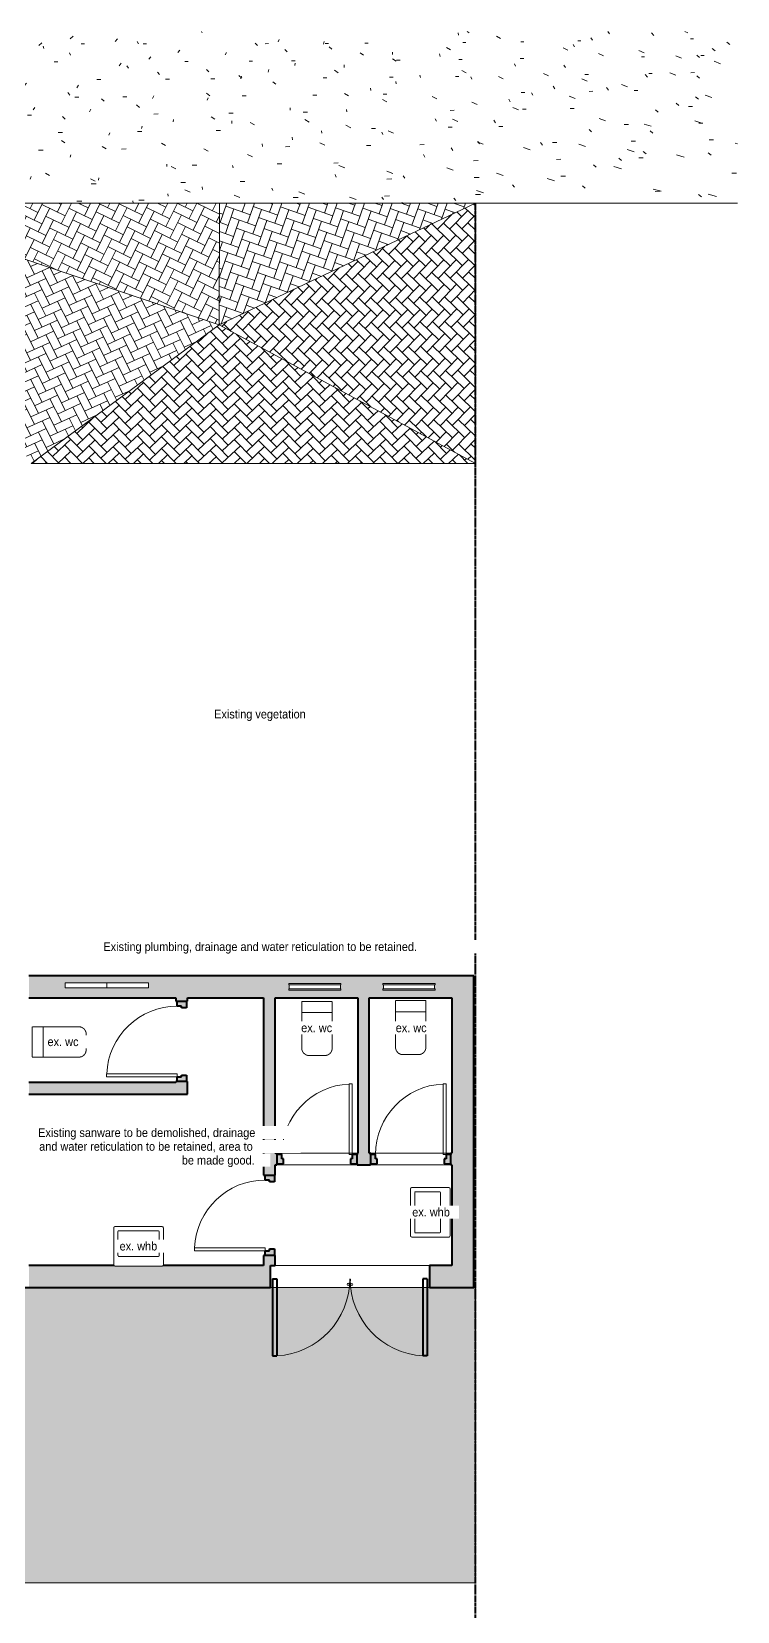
# Model space of a CAD drawing. Header units: millimetres. Extents: x -44638 to 64413, y -26305 to 6660.
# Drawn here: x 1037 to 9169, y -11532 to 6660 of the extents above; entities that cross this region are included whole.
import ezdxf

# ---------------------------------------------------------------- set-up
doc = ezdxf.new("R2010")
doc.units = ezdxf.units.MM
doc.linetypes.add('Center', pattern=[31.75, 6.35, -4.7625, 15.875, -4.7625])
doc.linetypes.add('Demolished', pattern=[7.14375, 4.7625, -2.38125])
for name, color, linetype, lineweight in [('A-DOOR', 31, 'Demolished', 5), ('A-FLOR', 192, 'Continuous', 9), ('A-FLOR-PATT', 8, 'Continuous', 9), ('A-GLAZ', 151, 'Demolished', 5), ('A-WALL-PATT', 111, 'Continuous', 9), ('C-PROP-LINE', 91, 'Center', 40), ('G-ANNO-TEXT', 231, 'Continuous', 5), ('I-WALL', 2, 'Continuous', 9), ('P-SANR-FIXT', 6, 'Demolished', 5)]:
    doc.layers.add(name, color=color, linetype=linetype, lineweight=lineweight)
doc.styles.add('Arial_1', font='arial.ttf', dxfattribs={"width": 0.9, "height": 100})

# ---------------------------------------------------------------- blocks, each defined once
blk = doc.blocks.new('Window Aluminium Fixed 1 - Type 3-1067786-DEMOLITION - EXISTING GROUND STOREY PLAN')
at = {"layer": 'A-GLAZ', "color": 55, "linetype": 'Continuous', "lineweight": 9}
for p, q in [((-175, 37.5), (425, 37.5)), ((-175, 22), (-175, 37.5)), ((425, 22), (-175, 22)), ((-170.5, -22), (-170.5, 22)), ((420.5, 22), (420.5, -22)), ((425, 37.5), (425, 22)), ((-175, -22), (425, -22)), ((-175, -37.5), (-175, -22)), ((425, -37.5), (-175, -37.5)), ((425, -22), (425, -37.5))]:
    blk.add_line(p, q, dxfattribs=at)
blk = doc.blocks.new('Durowin 949 x 1022 NC7 - NC7-V12-DEMOLITION - EXISTING GROUND STOREY PLAN')
at = {"layer": 'A-GLAZ', "color": 55, "linetype": 'Continuous', "lineweight": 9}
for p, q in [((264.5, -11), (264.5, 45)), ((264.5, 45), (744.5, 45)), ((744.5, 45), (744.5, -11)), ((744.5, -11), (744.5, 45)), ((744.5, 45), (1224.5, 45)), ((1224.5, 45), (1224.5, -11)), ((744.5, -11), (264.5, -11)), ((1224.5, -11), (744.5, -11))]:
    blk.add_line(p, q, dxfattribs=at)
blk = doc.blocks.new('Washhandbasin - Washhandbasin-27262-DEMOLITION - EXISTING GROUND STOREY PLAN')
at = {"layer": 'P-SANR-FIXT', "color": 254}
for p, q in [((-285, 22), (-285, -403)), ((270, 37), (-270, 37)), ((285, -403), (285, 22)), ((-237.5, -358.5), (-237.5, -85)), ((-225.5, -73), (225.5, -73)), ((237.5, -85), (237.5, -358.5)), ((-270, -418), (270, -418)), ((225.5, -370.5), (-225.5, -370.5))]:
    blk.add_line(p, q, dxfattribs=at)
for centre, radius, start, end in [((-270, 22), 15, 90, 180), ((270, 22), 15, 360, 90), ((-225.5, -85), 12, 90, 180), ((225.5, -85), 12, 0, 90), ((-225.5, -358.5), 12, 180, 270), ((225.5, -358.5), 12, 270, 0), ((-270, -403), 15, 180, 270), ((270, -403), 15, 270, 360)]:
    blk.add_arc(centre, radius, start, end, dxfattribs=at)
blk = doc.blocks.new('Door Timber Frame - Single - Single Timber Framed Flush Panel - 813x2032mm-V13-DEMOLITION - EXISTING GROUND STOREY PLAN')
at = {"layer": 'A-DOOR', "linetype": 'Continuous', "lineweight": 9}
h = blk.add_hatch(color=9, dxfattribs=at)
h.paths.add_polyline_path([(-199.5, 57), (-199.5, -50), (-143.5, -50), (-143.5, 0), (-123.5, 0), (-123.5, 57)])
h.paths.add_polyline_path([(649.5, 57), (649.5, 0), (669.5, 0), (669.5, -50), (725.5, -50), (725.5, 57)])
at = {"layer": 'A-DOOR', "color": 8, "linetype": 'Continuous', "lineweight": 40}
for p, q in [((-123.5, 57), (-199.5, 57)), ((-199.5, 57), (-199.5, -50)), ((-143.5, -50), (-143.5, 0)), ((-143.5, 0), (-123.5, 0)), ((-123.5, 0), (-123.5, 57)), ((725.5, 57), (649.5, 57)), ((649.5, 57), (649.5, 0)), ((649.5, 0), (669.5, 0)), ((725.5, -50), (725.5, 57)), ((-199.5, -50), (-143.5, -50)), ((669.5, 0), (669.5, -50)), ((669.5, -50), (725.5, -50))]:
    blk.add_line(p, q, dxfattribs=at)
at = {"layer": 'A-DOOR', "color": 55, "linetype": 'Continuous', "lineweight": 9}
for p, q in [((-143.5, -863), (-143.5, -50)), ((-143.5, -50), (-109.5, -50)), ((-109.5, -50), (-109.5, -863)), ((-109.5, -863), (-143.5, -863))]:
    blk.add_line(p, q, dxfattribs=at)
blk.add_arc((-143.5, -50), 813, 272.39683, 0, dxfattribs=at)
blk = doc.blocks.new('Door Timber Frame - Single - Single Timber Framed Flush Panel - 813x2032mm-V14-DEMOLITION - EXISTING GROUND STOREY PLAN')
at = {"layer": 'A-DOOR', "linetype": 'Continuous', "lineweight": 9}
h = blk.add_hatch(color=9, dxfattribs=at)
h.paths.add_polyline_path([(-199.5, -57), (-123.5, -57), (-123.5, 0), (-143.5, 0), (-143.5, 50), (-199.5, 50)])
h.paths.add_polyline_path([(649.5, -57), (725.5, -57), (725.5, 50), (669.5, 50), (669.5, 0), (649.5, 0)])
at = {"layer": 'A-DOOR', "color": 55, "linetype": 'Continuous', "lineweight": 9}
for p, q in [((-109.5, 863), (-143.5, 863)), ((-143.5, 863), (-143.5, 50)), ((-109.5, 50), (-109.5, 863)), ((-143.5, 50), (-109.5, 50))]:
    blk.add_line(p, q, dxfattribs=at)
at = {"layer": 'A-DOOR', "color": 8, "linetype": 'Continuous', "lineweight": 40}
for p, q in [((-199.5, -57), (-199.5, 50)), ((-199.5, 50), (-143.5, 50)), ((-143.5, 50), (-143.5, 0)), ((649.5, 0), (669.5, 0)), ((649.5, -57), (649.5, 0)), ((669.5, 0), (669.5, 50)), ((669.5, 50), (725.5, 50)), ((725.5, 50), (725.5, -57)), ((-123.5, -57), (-199.5, -57)), ((-143.5, 0), (-123.5, 0)), ((-123.5, 0), (-123.5, -57)), ((725.5, -57), (649.5, -57))]:
    blk.add_line(p, q, dxfattribs=at)
at = {"layer": 'A-DOOR', "color": 55, "linetype": 'Continuous', "lineweight": 9}
blk.add_arc((-143.5, 50), 813, 0, 87.60317, dxfattribs=at)
blk = doc.blocks.new('Watercloset - Watercloset-27258-DEMOLITION - EXISTING GROUND STOREY PLAN')
at = {"layer": 'P-SANR-FIXT', "color": 254}
for p, q in [((175, -10), (-175, -10)), ((-175, -10), (-175, -549)), ((-175, -140), (175, -140)), ((175, -549), (175, -10)), ((-90, -634), (90, -634))]:
    blk.add_line(p, q, dxfattribs=at)
for centre, start, end in [((-90, -549), 180, 270), ((90, -549), 270, 0)]:
    blk.add_arc(centre, 85, start, end, dxfattribs=at)
blk = doc.blocks.new('M_Double- GM Steel Gate - 1830 x 2083mm-1067784-DEMOLITION - EXISTING GROUND STOREY PLAN')
at = {"layer": 'A-DOOR', "color": 8, "linetype": 'Continuous', "lineweight": 40}
for p, q in [((-891, 915), (-841, 915)), ((-891, 25), (-891, 915)), ((-841, 25), (-841, 915)), ((891, 915), (841, 915)), ((841, 25), (841, 915)), ((891, 25), (891, 915)), ((-891, 25), (-841, 25)), ((891, 25), (841, 25))]:
    blk.add_line(p, q, dxfattribs=at)
at = {"layer": 'A-DOOR', "color": 55, "linetype": 'Continuous', "lineweight": 9}
for p, q in [((-911, 37), (-915, 37)), ((-911, 37), (-911, -38)), ((-5, 50), (-5, 30)), ((915, 37), (911, 37)), ((911, -38), (911, 37)), ((-911, -38), (-915, -38)), ((915, -38), (911, -38))]:
    blk.add_line(p, q, dxfattribs=at)
for centre, radius in [((-22, 91), 10.7), ((21, 91), 12.7)]:
    blk.add_circle(centre, radius, dxfattribs=at)
for centre, start, end in [((-891, 25), 360, 86.7801), ((891, 25), 93.2199, 180)]:
    blk.add_arc(centre, 890, start, end, dxfattribs=at)
blk = doc.blocks.new('FP_18-DEMOLITION - EXISTING GROUND STOREY PLAN')
at = {"layer": 'A-FLOR-PATT', "color": 254, "lineweight": 5}
for p, q in [((-3337, 6643), (-3320, 6660)), ((-3079, 6551), (-3037, 6550)), ((-2795, 6574), (-2861, 6542)), ((-2513, 6580), (-2490, 6613)), ((-1335, 6630), (-1319, 6660)), ((-390, 6627), (-439, 6596)), ((53, 6597), (59, 6628)), ((884, 6542), (882, 6573)), ((1516, 6607), (1483, 6577)), ((2028, 6577), (2000, 6548)), ((3003, 6647), (2996, 6660)), ((3891, 6570), (3879, 6541)), ((5951, 6647), (5956, 6619)), ((6077, 6646), (6056, 6660)), ((6440, 6579), (6394, 6606)), ((7331, 6553), (7367, 6553)), ((7480, 6587), (7499, 6560)), ((7675, 6660), (7695, 6634)), ((8180, 6645), (8206, 6617)), ((8597, 6647), (8564, 6660)), ((8627, 6576), (8662, 6577)), ((-3738, 6412), (-3806, 6380)), ((-3260, 6356), (-3239, 6389)), ((-2273, 6539), (-2335, 6507)), ((-2274, 6494), (-2256, 6527)), ((-1644, 6393), (-1696, 6361)), ((-1568, 6538), (-1527, 6537)), ((-823, 6532), (-782, 6532)), ((-330, 6529), (-290, 6529)), ((326, 6516), (327, 6547)), ((786, 6455), (751, 6425)), ((887, 6523), (927, 6523)), ((1156, 6532), (1122, 6502)), ((1178, 6464), (1171, 6494)), ((1487, 6387), (1476, 6417)), ((1608, 6521), (1648, 6521)), ((2268, 6518), (2255, 6548)), ((2322, 6520), (2361, 6520)), ((2411, 6371), (2390, 6342)), ((2744, 6447), (2724, 6418)), ((3282, 6421), (3267, 6392)), ((3640, 6500), (3615, 6528)), ((3728, 6521), (3766, 6522)), ((3983, 6428), (3954, 6456)), ((4409, 6545), (4401, 6516)), ((4419, 6524), (4457, 6524)), ((4497, 6457), (4465, 6485)), ((4860, 6387), (4823, 6415)), ((4876, 6527), (4914, 6527)), ((5194, 6425), (5195, 6397)), ((5737, 6403), (5743, 6375)), ((5863, 6449), (5819, 6476)), ((6005, 6536), (6042, 6536)), ((6672, 6543), (6708, 6544)), ((7215, 6447), (7160, 6474)), ((7275, 6513), (7293, 6486)), ((7626, 6382), (7567, 6409)), ((8096, 6416), (8033, 6443)), ((8063, 6371), (8100, 6371)), ((8526, 6353), (8459, 6380)), ((8702, 6390), (8733, 6362)), ((8748, 6384), (8786, 6385)), ((8879, 6465), (8912, 6437)), ((9047, 6540), (9080, 6513)), ((-4293, 6215), (-4270, 6248)), ((-3100, 6265), (-3161, 6233)), ((-2856, 6320), (-2812, 6320)), ((-2531, 6233), (-2587, 6202)), ((-2061, 6317), (-2018, 6317)), ((-1747, 6328), (-1738, 6360)), ((-1536, 6316), (-1493, 6316)), ((-1460, 6247), (-1455, 6278)), ((-1095, 6361), (-1143, 6330)), ((-847, 6276), (-846, 6306)), ((-539, 6197), (-542, 6228)), ((-386, 6224), (-425, 6193)), ((-236, 6313), (-193, 6313)), ((189, 6196), (154, 6166)), ((535, 6313), (577, 6313)), ((660, 6255), (650, 6285)), ((1298, 6313), (1340, 6313)), ((2068, 6296), (2046, 6267)), ((2155, 6238), (2134, 6267)), ((2513, 6165), (2487, 6194)), ((2802, 6317), (2843, 6317)), ((3081, 6196), (3052, 6224)), ((3543, 6320), (3584, 6320)), ((3770, 6223), (3762, 6194)), ((4033, 6323), (4073, 6323)), ((4075, 6298), (4069, 6270)), ((4569, 6187), (4529, 6215)), ((4639, 6276), (4637, 6247)), ((5239, 6318), (5197, 6346)), ((5243, 6332), (5283, 6333)), ((5960, 6340), (5999, 6340)), ((6044, 6184), (5993, 6211)), ((6600, 6290), (6614, 6262)), ((6668, 6349), (6707, 6349)), ((7168, 6272), (7187, 6245)), ((8633, 6187), (8673, 6188)), ((8973, 6291), (8901, 6318)), ((-4231, 6097), (-4185, 6097)), ((-4055, 6101), (-4118, 6069)), ((-3736, 6049), (-3722, 6081)), ((-3572, 6183), (-3634, 6151)), ((-3387, 6097), (-3340, 6097)), ((-2828, 6097), (-2782, 6098)), ((-2766, 5999), (-2761, 6031)), ((-2259, 6014), (-2307, 5983)), ((-1814, 6094), (-1861, 6063)), ((-1445, 6099), (-1399, 6099)), ((-1219, 6067), (-1261, 6036)), ((-1135, 5983), (-1141, 6014)), ((-625, 6100), (-580, 6101)), ((-214, 6120), (-222, 6150)), ((188, 6103), (232, 6103)), ((978, 6066), (951, 6037)), ((1578, 6042), (1557, 6013)), ((1791, 6109), (1835, 6109)), ((2581, 6114), (2625, 6114)), ((3104, 6117), (3147, 6117)), ((3459, 6125), (3425, 6153)), ((3454, 6148), (3445, 6119)), ((3853, 6055), (3815, 6083)), ((4397, 6128), (4439, 6128)), ((4943, 6010), (4947, 5982)), ((5162, 6135), (5204, 6136)), ((5232, 6085), (5237, 6057)), ((5510, 6160), (5517, 6132)), ((5920, 6144), (5961, 6145)), ((6099, 6141), (6110, 6113)), ((6471, 6118), (6415, 6145)), ((6994, 6152), (6935, 6179)), ((7047, 6031), (7067, 6003)), ((7440, 6088), (7377, 6115)), ((7413, 6165), (7453, 6166)), ((7661, 6015), (7685, 5987)), ((7902, 6025), (7835, 6051)), ((8108, 6165), (8135, 6137)), ((8148, 6178), (8188, 6179)), ((8461, 6158), (8391, 6184)), ((8701, 6150), (8733, 6123)), ((-5693, 5868), (-5644, 5868)), ((-5565, 5850), (-5632, 5817)), ((-4933, 5823), (-4995, 5790)), ((-4799, 5871), (-4750, 5871)), ((-4206, 5874), (-4157, 5874)), ((-3432, 5968), (-3424, 6000)), ((-2714, 5934), (-2763, 5902)), ((-2740, 5880), (-2692, 5880)), ((-2442, 5921), (-2441, 5952)), ((-2102, 5844), (-2106, 5875)), ((-1870, 5884), (-1823, 5884)), ((-1008, 5888), (-961, 5888)), ((-839, 5857), (-874, 5827)), ((-422, 5936), (-456, 5906)), ((199, 5911), (170, 5882)), ((484, 5970), (467, 6000)), ((694, 5898), (741, 5899)), ((857, 5897), (835, 5926)), ((1479, 5929), (1454, 5958)), ((1534, 5904), (1580, 5904)), ((1872, 5858), (1843, 5887)), ((2090, 5908), (2136, 5909)), ((2445, 5920), (2432, 5891)), ((3090, 5922), (3054, 5951)), ((3071, 5899), (3062, 5870)), ((3465, 5921), (3510, 5921)), ((4279, 5929), (4324, 5930)), ((4689, 5920), (4642, 5947)), ((5131, 5853), (5079, 5880)), ((5087, 5938), (5131, 5939)), ((5708, 5887), (5653, 5914)), ((6170, 5822), (6110, 5849)), ((6534, 5881), (6552, 5853)), ((6678, 5960), (6721, 5960)), ((6796, 5956), (6814, 5928)), ((7298, 5891), (7232, 5918)), ((7462, 5972), (7505, 5973)), ((7981, 5981), (8023, 5982)), ((8462, 5835), (8493, 5808)), ((8686, 5910), (8719, 5883)), ((8874, 5900), (8797, 5927)), ((-5912, 5758), (-5895, 5790)), ((-5672, 5644), (-5620, 5644)), ((-5593, 5678), (-5581, 5710)), ((-4872, 5712), (-4863, 5744)), ((-4533, 5634), (-4528, 5665)), ((-4141, 5687), (-4195, 5656)), ((-4122, 5655), (-4071, 5655)), ((-3483, 5663), (-3532, 5632)), ((-3202, 5662), (-3152, 5662)), ((-3116, 5702), (-3118, 5733)), ((-2290, 5669), (-2240, 5669)), ((-1374, 5694), (-1387, 5724)), ((-1267, 5777), (-1303, 5747)), ((-985, 5622), (-1003, 5651)), ((-488, 5683), (-439, 5684)), ((-309, 5655), (-330, 5685)), ((401, 5691), (450, 5692)), ((684, 5710), (662, 5681)), ((990, 5697), (1038, 5697)), ((1074, 5788), (1054, 5759)), ((1426, 5652), (1394, 5681)), ((1721, 5766), (1705, 5737)), ((2282, 5788), (2248, 5816)), ((2447, 5711), (2495, 5712)), ((2674, 5649), (2667, 5621)), ((3148, 5651), (3105, 5679)), ((3311, 5721), (3359, 5721)), ((4015, 5783), (4015, 5755)), ((4168, 5731), (4215, 5731)), ((4237, 5619), (4185, 5647)), ((4666, 5765), (4671, 5737)), ((5688, 5655), (5701, 5627)), ((5858, 5753), (5904, 5754)), ((5950, 5624), (5888, 5651)), ((6647, 5758), (6583, 5785)), ((6692, 5766), (6737, 5766)), ((7243, 5774), (7288, 5775)), ((7649, 5632), (7576, 5658)), ((8227, 5759), (8257, 5732)), ((8606, 5798), (8651, 5799)), ((-6298, 5639), (-6246, 5639)), ((-5825, 5543), (-5886, 5511)), ((-5145, 5520), (-5202, 5488)), ((-4177, 5557), (-4177, 5588)), ((-2612, 5535), (-2653, 5505)), ((-1928, 5514), (-1964, 5484)), ((-1757, 5464), (-1705, 5465)), ((-818, 5474), (-766, 5475)), ((-196, 5481), (-145, 5482)), ((100, 5584), (74, 5613)), ((284, 5631), (261, 5602)), ((525, 5514), (494, 5543)), ((1344, 5499), (1395, 5499)), ((1938, 5495), (1928, 5466)), ((2258, 5510), (2308, 5510)), ((2311, 5572), (2302, 5544)), ((3164, 5521), (3213, 5522)), ((3346, 5631), (3343, 5602)), ((3605, 5585), (3557, 5612)), ((4376, 5519), (4382, 5491)), ((4714, 5554), (4658, 5581)), ((4953, 5545), (5001, 5546)), ((5073, 5503), (5083, 5475)), ((5207, 5489), (5146, 5516)), ((5836, 5558), (5884, 5559)), ((6364, 5639), (6382, 5611)), ((6420, 5567), (6468, 5568)), ((7462, 5533), (7489, 5506)), ((7866, 5591), (7913, 5591)), ((8174, 5570), (8096, 5596)), ((8163, 5519), (8194, 5492)), ((8760, 5606), (8679, 5633)), ((8723, 5606), (8769, 5607)), ((-6896, 5371), (-6960, 5338)), ((-6812, 5334), (-6804, 5366)), ((-6441, 5258), (-6437, 5290)), ((-6355, 5457), (-6418, 5425)), ((-5591, 5424), (-5537, 5425)), ((-5286, 5410), (-5284, 5441)), ((-4769, 5308), (-4818, 5277)), ((-4621, 5434), (-4568, 5435)), ((-4266, 5392), (-4314, 5361)), ((-3658, 5444), (-3606, 5445)), ((-3561, 5371), (-3604, 5340)), ((-3418, 5409), (-3427, 5439)), ((-3014, 5336), (-3028, 5366)), ((-2283, 5373), (-2300, 5402)), ((-1859, 5302), (-1881, 5331)), ((-979, 5393), (-1007, 5364)), ((-424, 5374), (-452, 5403)), ((-270, 5374), (-293, 5345)), ((155, 5282), (208, 5283)), ((1119, 5295), (1171, 5296)), ((1422, 5378), (1383, 5406)), ((1895, 5311), (1851, 5339)), ((2074, 5308), (2127, 5309)), ((2580, 5347), (2533, 5375)), ((3072, 5282), (3021, 5309)), ((3695, 5366), (3698, 5338)), ((3962, 5335), (4014, 5336)), ((4040, 5443), (4045, 5415)), ((4417, 5354), (4359, 5381)), ((4894, 5349), (4945, 5349)), ((5512, 5358), (5562, 5359)), ((5872, 5320), (5889, 5292)), ((6240, 5363), (6170, 5389)), ((6180, 5396), (6199, 5369)), ((6780, 5300), (6706, 5327)), ((6901, 5382), (6925, 5354)), ((7040, 5382), (7090, 5383)), ((7420, 5337), (7343, 5363)), ((7980, 5275), (7898, 5302)), ((7946, 5398), (7996, 5399)), ((8085, 5278), (8117, 5251)), ((8845, 5414), (8894, 5415)), ((9169, 5369), (9145, 5376)), ((-7644, 5104), (-7638, 5135)), ((-7147, 5187), (-7090, 5188)), ((-6126, 5201), (-6070, 5201)), ((-5651, 5111), (-5656, 5142)), ((-5282, 5223), (-5333, 5192)), ((-5114, 5214), (-5058, 5215)), ((-4445, 5079), (-4459, 5109)), ((-3079, 5168), (-3115, 5137)), ((-3112, 5240), (-3057, 5241)), ((-2604, 5250), (-2638, 5220)), ((-2461, 5088), (-2485, 5117)), ((-2123, 5253), (-2068, 5253)), ((-1873, 5232), (-1903, 5202)), ((-1467, 5261), (-1414, 5262)), ((-1419, 5232), (-1445, 5261)), ((-838, 5117), (-859, 5087)), ((-490, 5096), (-526, 5125)), ((-82, 5101), (-99, 5072)), ((737, 5068), (694, 5096)), ((757, 5260), (743, 5231)), ((1491, 5243), (1482, 5214)), ((2595, 5133), (2594, 5105)), ((2698, 5079), (2644, 5106)), ((2886, 5122), (2940, 5123)), ((3354, 5119), (3358, 5090)), ((3581, 5217), (3524, 5244)), ((3868, 5137), (3922, 5138)), ((4518, 5147), (4571, 5148)), ((4645, 5090), (4579, 5117)), ((5553, 5244), (5569, 5216)), ((6128, 5173), (6181, 5174)), ((7084, 5189), (7136, 5190)), ((7512, 5127), (7542, 5099)), ((7832, 5079), (7747, 5105)), ((7804, 5203), (7834, 5175)), ((8032, 5205), (8084, 5206)), ((8555, 5214), (8469, 5241)), ((8831, 5266), (8868, 5238)), ((-7839, 5087), (-7902, 5055)), ((-7719, 4961), (-7660, 4962)), ((-6885, 4964), (-6940, 4933)), ((-6656, 4978), (-6598, 4979)), ((-6116, 4948), (-6166, 4917)), ((-5231, 5039), (-5241, 5069)), ((-4553, 5010), (-4496, 5011)), ((-4005, 5009), (-4023, 5039)), ((-3564, 5085), (-3602, 5054)), ((-3550, 4940), (-3572, 4969)), ((-3514, 5026), (-3457, 5027)), ((-2826, 5036), (-2769, 5037)), ((-1743, 4954), (-1768, 4925)), ((-1285, 5036), (-1308, 5006)), ((-1120, 5062), (-1064, 5063)), ((-106, 5077), (-51, 5078)), ((-2, 5030), (-43, 5058)), ((899, 5092), (954, 5093)), ((1031, 4991), (1022, 4962)), ((1245, 5003), (1197, 5031)), ((1769, 4939), (1717, 4966)), ((1811, 4976), (1807, 4948)), ((2756, 4923), (2812, 4924)), ((3439, 4934), (3495, 4935)), ((4535, 5013), (4548, 4985)), ((5201, 5028), (5131, 5054)), ((5132, 4962), (5187, 4963)), ((5319, 5000), (5336, 4972)), ((5895, 5065), (5821, 5092)), ((6137, 4979), (6192, 4980)), ((6470, 5003), (6392, 5030)), ((7061, 4942), (6979, 4969)), ((7134, 4996), (7189, 4997)), ((9105, 5030), (9159, 5031)), ((-8796, 4803), (-8858, 4770)), ((-8286, 4735), (-8224, 4736)), ((-8072, 4800), (-8074, 4831)), ((-8006, 4788), (-8063, 4756)), ((-7637, 4729), (-7643, 4760)), ((-6796, 4773), (-6805, 4803)), ((-6340, 4704), (-6354, 4734)), ((-6082, 4775), (-6022, 4776)), ((-5084, 4831), (-5125, 4801)), ((-4992, 4794), (-4933, 4795)), ((-4685, 4790), (-4706, 4819)), ((-4290, 4817), (-4327, 4787)), ((-4270, 4807), (-4211, 4808)), ((-2590, 4806), (-2622, 4834)), ((-2481, 4837), (-2422, 4838)), ((-2086, 4740), (-2122, 4768)), ((-1418, 4855), (-1359, 4856)), ((-1292, 4781), (-1331, 4809)), ((-768, 4716), (-812, 4744)), ((-362, 4872), (-305, 4873)), ((180, 4831), (169, 4802)), ((611, 4911), (601, 4882)), ((794, 4797), (743, 4824)), ((1724, 4906), (1781, 4907)), ((2608, 4792), (2611, 4764)), ((2865, 4812), (2803, 4840)), ((3001, 4871), (3006, 4843)), ((3436, 4750), (3370, 4777)), ((3806, 4858), (3815, 4830)), ((4050, 4749), (4108, 4750)), ((4184, 4789), (4115, 4816)), ((4775, 4728), (4701, 4755)), ((5072, 4755), (5090, 4728)), ((5104, 4767), (5162, 4768)), ((5901, 4744), (5924, 4716)), ((6151, 4785), (6209, 4786)), ((6245, 4805), (6164, 4832)), ((6577, 4897), (6602, 4870)), ((7385, 4885), (7415, 4858)), ((8291, 4821), (8200, 4847)), ((8221, 4820), (8278, 4821)), ((8719, 4785), (8757, 4758)), ((8929, 4761), (8833, 4787)), ((-3180, 4706), (-3200, 4685)), ((-2361, 4694), (-2368, 4685)), ((477, 4687), (536, 4688)), ((1558, 4706), (1617, 4707)), ((2205, 4713), (2207, 4685)), ((2274, 4718), (2333, 4719)), ((5328, 4685), (5303, 4694))]:
    blk.add_line(p, q, dxfattribs=at)
blk = doc.blocks.new('Family - ___-859879-DEMOLITION - EXISTING GROUND STOREY PLAN')
at = {"layer": 'C-PROP-LINE'}
blk.add_line((6152, -24523), (6152, 4685), dxfattribs=at)

msp = doc.modelspace()

# ---------------------------------------------------------------- hatches: boundary and pattern name
at = {"layer": 'A-FLOR-PATT', "lineweight": 5}
h = msp.add_hatch(dxfattribs=at)
h.set_pattern_fill('FP_35', color=53, style=0, pattern_type=2)
h.set_pattern_definition([(243.935, (-1187.69, -3980.715), (45.7659, -133.6298), [299.982, -99.994]), (333.972, (-1231.62, -4070.54), (45.7657, -133.6292), [299.48, -99.827])])
h.paths.add_polyline_path([(3200.4, 3282), (3202.8, 4685.3), (-949.6, 4685.3), (2444.6, 3537.6)])
h = msp.add_hatch(dxfattribs=at)
h.set_pattern_fill('FP_37', color=53, style=0, pattern_type=2)
h.set_pattern_definition([(204.385, (-912.17, -3198.42), (-44.0744, -128.1564), [291.373, -97.124]), (296.751, (-1000.63, -3238.52), (-44.074, -128.1568), [295.834, -98.611])])
h.paths.add_polyline_path([(1032.4, 1687.3), (3200.4, 3282), (-949.6, 4685.3), (763, 2094.9)])
h = msp.add_hatch(dxfattribs=at)
h.set_pattern_fill('FP_33', color=53, style=0, pattern_type=2)
h.set_pattern_definition([(250.65, (-4731.1, -3987.91), (61.0876, -127.3175), [299.957, -99.986]), (340.708, (-4764.23, -4082.24), (61.08774, -127.3176), [299.465, -99.822])])
h.paths.add_polyline_path([(3200.4, 3282), (6152.4, 4685.3), (3202.8, 4685.3)])
h = msp.add_hatch(dxfattribs=at)
h.set_pattern_fill('FP_39', color=53, style=0, pattern_type=2)
h.set_pattern_definition([(135.754, (-5508.37, -2132.25), (-141.32725, -1.9017), [299.912, -99.971]), (225.787, (-5579.99, -2062.495), (-141.32796, -1.9018), [299.916, -99.972])])
h.paths.add_polyline_path([(6152.4, 1687.3), (6152.4, 4685.3), (3200.4, 3282)])
h = msp.add_hatch(dxfattribs=at)
h.set_pattern_fill('FP_38', color=53, style=0, pattern_type=2)
h.set_pattern_definition([(223.421, (-3539.19, -592.62), (0.0011, -137.4282), [288.377, -96.126]), (314.376, (-3609.005, -658.69), (0.0003, -137.428), [299.494, -99.831])])
h.paths.add_polyline_path([(6152.4, 1687.3), (3200.4, 3282), (1032.4, 1687.3), (3202.8, 1687.3)])
at = {"layer": 'A-FLOR-PATT', "linetype": 'Demolished', "lineweight": 5}
h = msp.add_hatch(dxfattribs=at)
h.set_pattern_fill('FP_49', color=53, style=0, pattern_type=2)
h.set_pattern_definition([(225, (11927.06, 9502.67), (1e-14, -141.42136), [300, -100]), (315, (11856.35, 9431.96), (0, -141.42136), [300, -100])])
h.paths.add_polyline_path([(-4281.7, -11202.7), (6152.4, -11202.7), (6152.4, -7802.7), (-26902.6, -7802.7), (-26902.6, -8222.2), (-28326.6, -8222.2), (-28326.6, -7802.7), (-30006.6, -7802.7), (-30006.6, -11202.7), (-17734.2, -11202.7)])
h.paths.add_polyline_path([(-28064.6, -7960.2), (-27164.6, -7960.2), (-27164.6, -7802.7), (-28064.6, -7802.7)])
at = {"layer": 'A-WALL-PATT'}
h = msp.add_hatch(color=9, dxfattribs=at)
h.paths.add_polyline_path([(5878.4, -4466.7), (6132.4, -4466.7), (6132.4, -4212.7), (1006.4, -4212.7), (1006.4, -4466.7), (5807.7, -4466.7)])
h.paths.add_polyline_path([(5352.7, -4377.2), (5085.4, -4377.2), (5085.4, -4361.7), (5089.9, -4361.7), (5089.9, -4317.7), (5085.4, -4317.7), (5085.4, -4302.2), (5685.4, -4302.2), (5685.4, -4317.7), (5680.9, -4317.7), (5680.9, -4361.7), (5685.4, -4361.7), (5685.4, -4377.2), (5655.4, -4377.2)])
h.paths.add_polyline_path([(4030.4, -4377.2), (4000.4, -4377.2), (4000.4, -4361.7), (4004.9, -4361.7), (4004.9, -4317.7), (4000.4, -4317.7), (4000.4, -4302.2), (4600.4, -4302.2), (4600.4, -4317.7), (4595.9, -4317.7), (4595.9, -4361.7), (4600.4, -4361.7), (4600.4, -4377.2), (4126.1, -4377.2)])
h.paths.add_polyline_path([(2385.4, -4350.7), (1425.4, -4350.7), (1425.4, -4294.7), (2385.4, -4294.7), (2385.4, -4342.2)])
h = msp.add_hatch(color=9, dxfattribs=at)
h.paths.add_polyline_path([(2822.4, -5443.3), (2832.4, -5443.3), (2832.4, -5431.3), (2698.4, -5431.3), (2698.4, -5443.3), (2715.4, -5443.3)])
h.paths.add_polyline_path([(2715.4, -4506.3), (2832.4, -4506.3), (2832.4, -4466.7), (2698.4, -4466.7), (2698.4, -4506.3)])
h = msp.add_hatch(color=9, dxfattribs=at)
h.paths.add_polyline_path([(3844.4, -7548.7), (3844.4, -7434.2), (3710.4, -7434.2), (3710.4, -7548.7), (3834.4, -7548.7)])
h.paths.add_polyline_path([(3727.4, -6509.2), (3844.4, -6509.2), (3844.4, -4466.7), (3710.4, -4466.7), (3710.4, -6509.2)])
for points in [[(4794.4, -6254.7), (4928.4, -6254.7), (4928.4, -4466.7), (4794.4, -4466.7), (4794.4, -5701.5)], [(6132.4, -7802.7), (6132.4, -4466.7), (5878.4, -4466.7), (5878.4, -7802.7)], [(2444.6, -5577.3), (2832.4, -5577.3), (2832.4, -5443.3), (1006.4, -5443.3), (1006.4, -5577.3)]]:
    msp.add_hatch(color=9, dxfattribs=at).paths.add_polyline_path(points)
h = msp.add_hatch(color=9, dxfattribs=at)
h.paths.add_polyline_path([(5867.9, -6388.7), (5878.4, -6388.7), (5878.4, -6254.7), (5867.9, -6254.7), (5867.9, -6378.7)])
h.paths.add_polyline_path([(4933.1, -6388.7), (4942.9, -6388.7), (4942.9, -6254.7), (4787.9, -6254.7), (4787.9, -6388.7)])
h.paths.add_polyline_path([(3844.4, -6388.7), (3862.9, -6388.7), (3862.9, -6254.7), (3844.4, -6254.7), (3844.4, -6378.7)])
h = msp.add_hatch(color=9, dxfattribs=at)
h.paths.add_polyline_path([(5620.4, -7802.7), (5878.4, -7802.7), (5878.4, -7548.7), (5620.4, -7548.7), (5620.4, -7762.1)])
h.paths.add_polyline_path([(3790.4, -7802.7), (3790.4, -7548.7), (2552.9, -7548.7), (2547.9, -7553.7), (2540.4, -7555.7), (1996.6, -7555.2), (1989.8, -7551.3), (1988.3, -7548.7), (1006.4, -7548.7), (1006.4, -7802.7), (2444.6, -7802.7)])

# ---------------------------------------------------------------- linework, layer by layer
at = {"layer": 'A-FLOR', "color": 9}
for p, q in [((9169.1, 4685.3), (-29039.6, 4685.3)), ((-949.6, 4685.3), (3200.4, 3282)), ((3202.8, 4685.3), (3200.4, 3282)), ((3200.4, 3282), (6152.4, 4685.3)), ((6152.4, 4685.3), (6152.4, 1687.3)), ((1032.4, 1687.3), (3200.4, 3282)), ((6152.4, 1687.3), (3200.4, 3282)), ((6152.4, 1687.3), (1032.4, 1687.3))]:
    msp.add_line(p, q, dxfattribs=at)
at = {"layer": 'A-FLOR', "color": 254, "linetype": 'Demolished', "lineweight": 5}
for p, q in [((6152.4, -7802.7), (6132.4, -7802.7)), ((6152.4, -11202.7), (6152.4, -7802.7)), ((-30006.6, -11202.7), (6152.4, -11202.7))]:
    msp.add_line(p, q, dxfattribs=at)
at = {"layer": 'I-WALL', "color": 8, "lineweight": 40}
for p, q in [((6132.4, -4212.7), (1006.4, -4212.7)), ((6132.4, -7802.7), (6132.4, -4212.7)), ((1006.4, -4466.7), (2698.4, -4466.7)), ((2698.4, -4466.7), (2698.4, -4506.3)), ((2698.4, -4506.3), (2715.4, -4506.3)), ((2822.4, -4506.3), (2832.4, -4506.3)), ((2832.4, -4466.7), (3710.4, -4466.7)), ((2832.4, -4506.3), (2832.4, -4466.7)), ((3710.4, -4466.7), (3710.4, -6509.2)), ((3844.4, -4466.7), (4794.4, -4466.7)), ((3844.4, -6254.7), (3844.4, -4466.7)), ((4794.4, -4466.7), (4794.4, -6254.7)), ((4928.4, -4466.7), (5878.4, -4466.7)), ((4928.4, -6254.7), (4928.4, -4466.7)), ((5878.4, -4466.7), (5878.4, -6254.7)), ((2698.4, -5443.3), (1006.4, -5443.3)), ((2698.4, -5431.3), (2698.4, -5443.3)), ((2715.4, -5431.3), (2698.4, -5431.3)), ((2832.4, -5431.3), (2822.4, -5431.3)), ((2832.4, -5577.3), (2832.4, -5431.3)), ((1006.4, -5577.3), (2832.4, -5577.3)), ((3862.9, -6254.7), (3844.4, -6254.7)), ((3862.9, -6271.7), (3862.9, -6254.7)), ((4794.4, -6254.7), (4787.9, -6254.7)), ((4787.9, -6254.7), (4787.9, -6271.7)), ((4942.9, -6254.7), (4928.4, -6254.7)), ((4942.9, -6271.7), (4942.9, -6254.7)), ((5878.4, -6254.7), (5867.9, -6254.7)), ((5867.9, -6254.7), (5867.9, -6271.7)), ((3710.4, -6509.2), (3727.4, -6509.2)), ((3834.4, -6509.2), (3844.4, -6509.2)), ((3844.4, -6509.2), (3844.4, -6388.7)), ((3844.4, -6388.7), (3862.9, -6388.7)), ((3862.9, -6388.7), (3862.9, -6378.7)), ((4787.9, -6378.7), (4787.9, -6388.7)), ((4787.9, -6388.7), (4942.9, -6388.7)), ((4942.9, -6388.7), (4942.9, -6378.7)), ((5867.9, -6378.7), (5867.9, -6388.7)), ((5867.9, -6388.7), (5878.4, -6388.7)), ((5878.4, -6388.7), (5878.4, -7548.7)), ((3710.4, -7434.2), (3710.4, -7548.7)), ((3727.4, -7434.2), (3710.4, -7434.2)), ((3844.4, -7434.2), (3834.4, -7434.2)), ((3844.4, -7548.7), (3844.4, -7434.2)), ((1988.3, -7548.7), (1006.4, -7548.7)), ((3710.4, -7548.7), (2552.6, -7548.7)), ((3790.4, -7802.7), (3790.4, -7548.7)), ((3790.4, -7548.7), (3844.4, -7548.7)), ((5878.4, -7548.7), (5620.4, -7548.7)), ((5620.4, -7548.7), (5620.4, -7802.7)), ((764.4, -7802.7), (3790.4, -7802.7)), ((5620.4, -7802.7), (6132.4, -7802.7))]:
    msp.add_line(p, q, dxfattribs=at)
at = {"layer": 'I-WALL', "color": 55}
for p, q in [((3862.9, -6254.7), (4787.9, -6254.7)), ((4942.9, -6254.7), (5867.9, -6254.7)), ((4787.9, -6388.7), (3862.9, -6388.7)), ((5867.9, -6388.7), (4942.9, -6388.7)), ((3844.4, -7548.7), (5620.4, -7548.7)), ((5620.4, -7802.7), (3790.4, -7802.7))]:
    msp.add_line(p, q, dxfattribs=at)

# ---------------------------------------------------------------- block references
at = {"layer": 'A-DOOR', "color": 55, "linetype": 'Continuous', "lineweight": 9}
for name, p, rotation in [('Door Timber Frame - Single - Single Timber Framed Flush Panel - 813x2032mm-V14-DEMOLITION - EXISTING GROUND STOREY PLAN', (2765.4, -5231.8), 89.99999999999973), ('Door Timber Frame - Single - Single Timber Framed Flush Panel - 813x2032mm-V13-DEMOLITION - EXISTING GROUND STOREY PLAN', (4588.4, -6321.7), 180), ('Door Timber Frame - Single - Single Timber Framed Flush Panel - 813x2032mm-V13-DEMOLITION - EXISTING GROUND STOREY PLAN', (5668.4, -6321.7), 180), ('Door Timber Frame - Single - Single Timber Framed Flush Panel - 813x2032mm-V14-DEMOLITION - EXISTING GROUND STOREY PLAN', (3777.4, -7234.7), 89.99999999999972), ('M_Double- GM Steel Gate - 1830 x 2083mm-1067784-DEMOLITION - EXISTING GROUND STOREY PLAN', (4705.4, -7675.7), 180)]:
    msp.add_blockref(name, p, dxfattribs=dict(at, rotation=rotation))
at = {"layer": 'A-FLOR', "color": 9}
msp.add_blockref('FP_18-DEMOLITION - EXISTING GROUND STOREY PLAN', (0, 0), dxfattribs=at)
at = {"layer": 'A-GLAZ', "color": 55, "linetype": 'Continuous', "lineweight": 9}
for name, p in [('Durowin 949 x 1022 NC7 - NC7-V12-DEMOLITION - EXISTING GROUND STOREY PLAN', (1160.9, -4339.7)), ('Window Aluminium Fixed 1 - Type 3-1067786-DEMOLITION - EXISTING GROUND STOREY PLAN', (4175.4, -4339.7)), ('Window Aluminium Fixed 1 - Type 3-1067786-DEMOLITION - EXISTING GROUND STOREY PLAN', (5260.4, -4339.7))]:
    msp.add_blockref(name, p, dxfattribs=at)
at = {"layer": 'C-PROP-LINE'}
msp.add_blockref('Family - ___-859879-DEMOLITION - EXISTING GROUND STOREY PLAN', (0, 0), dxfattribs=at)
at = {"layer": 'P-SANR-FIXT', "color": 254}
for p in [(4325.4, -4497.2), (5405.4, -4486.7)]:
    msp.add_blockref('Watercloset - Watercloset-27258-DEMOLITION - EXISTING GROUND STOREY PLAN', p, dxfattribs=at)
for name, p, rotation in [('Watercloset - Watercloset-27258-DEMOLITION - EXISTING GROUND STOREY PLAN', (1032.4, -4974.7), 89.99999999999925), ('Washhandbasin - Washhandbasin-27262-DEMOLITION - EXISTING GROUND STOREY PLAN', (5821.4, -6936.7), 269.9999999999996), ('Washhandbasin - Washhandbasin-27262-DEMOLITION - EXISTING GROUND STOREY PLAN', (2270.4, -7518.7), 180)]:
    msp.add_blockref(name, p, dxfattribs=dict(at, rotation=rotation))

# ---------------------------------------------------------------- next in the draw order: texts
at = {"layer": 'G-ANNO-TEXT', "color": 7, "char_height": 100, "attachment_point": 1, "style": 'Arial_1', "bg_fill": 3, "box_fill_scale": 1.25, "bg_fill_color": 256, "bg_fill_true_color": 13158600, "bg_fill_transparency": 0}
for s, insert, width in [('Existing vegetation', (3140.6, -1149.4), 1277.088), ('Existing plumbing, drainage and water reticulation to be retained.', (1864.7, -3827.5), 4321.897), ('ex. wc', (1221.4, -4922.5), 432.911), ('ex. wc', (4143.6, -4762), 432.911), ('ex. wc', (5232.4, -4762), 432.911), ('Existing sanware to be demolished, drainage ', (1113.5, -5969), 3001.518), ('ex. whb', (5422.9, -6884.5), 512.278), ('ex. whb', (2051.5, -7276), 512.278)]:
    msp.add_mtext(s, dxfattribs=dict(at, insert=insert, width=width))

# ---------------------------------------------------------------- next in the draw order: texts
at = {"layer": 'G-ANNO-TEXT', "color": 7, "insert": (1125.4, -6127.8), "char_height": 100, "width": 2987.088, "attachment_point": 1, "style": 'Arial_1', "bg_fill": 3, "box_fill_scale": 1.25, "bg_fill_color": 256, "bg_fill_true_color": 13158600, "bg_fill_transparency": 0}
msp.add_mtext('and water reticulation to be retained, area to ', dxfattribs=at)

# ---------------------------------------------------------------- next in the draw order: texts
at = {"layer": 'G-ANNO-TEXT', "color": 7, "insert": (2768.5, -6286.5), "char_height": 100, "width": 995.696, "attachment_point": 1, "style": 'Arial_1', "bg_fill": 3, "box_fill_scale": 1.25, "bg_fill_color": 256, "bg_fill_true_color": 13158600, "bg_fill_transparency": 0}
msp.add_mtext('be made good.', dxfattribs=at)

doc.saveas('drawing.dxf')
